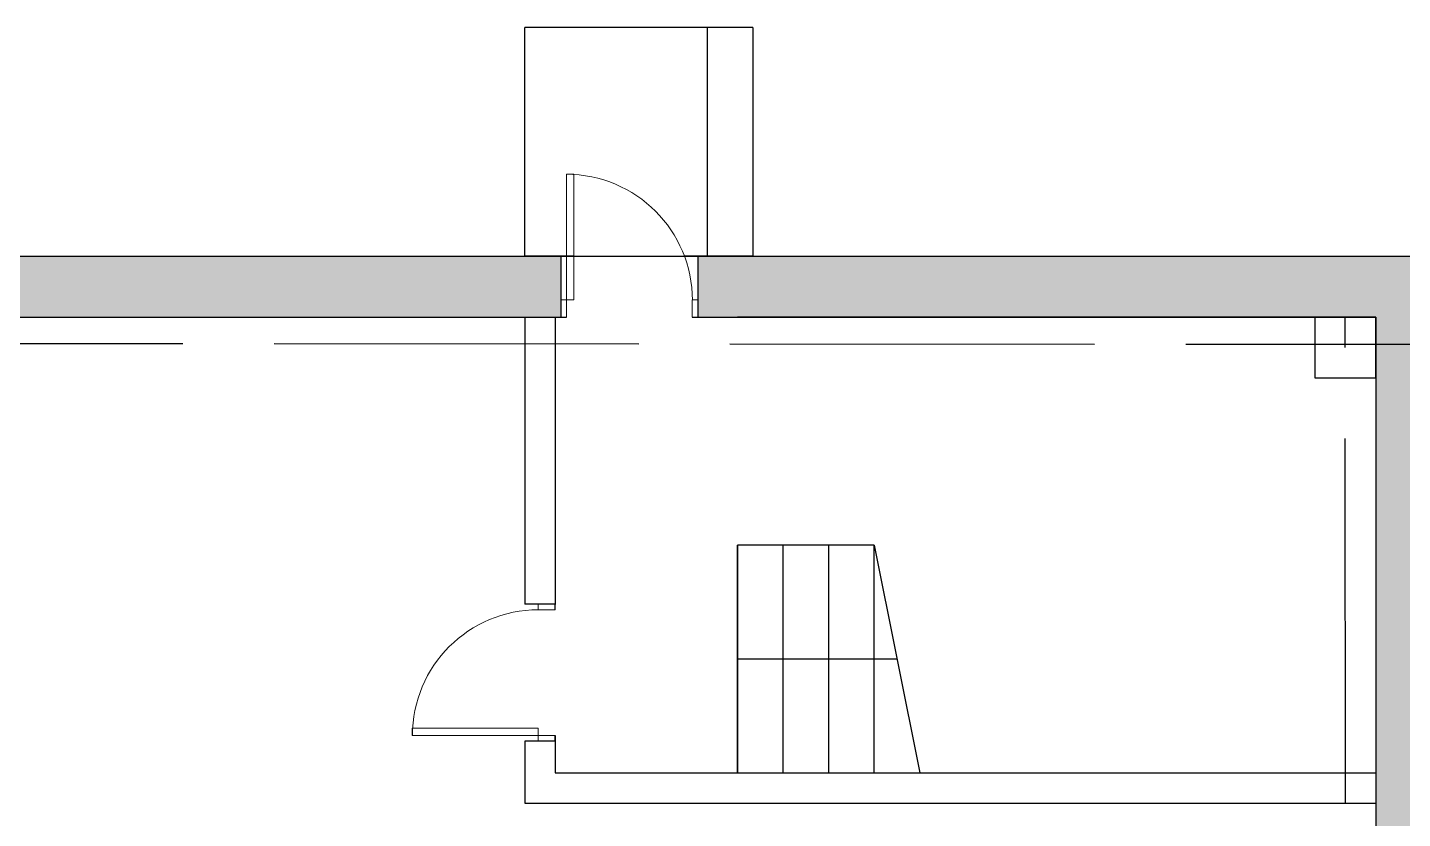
# Model space of a CAD drawing. Header units: millimetres. Extents: x -1544140 to 7445918, y -1294905 to 2019878.
# Drawn here: x 126725 to 135774, y 262407 to 267613 of the extents above; entities that cross this region are included whole.
import ezdxf

# ---------------------------------------------------------------- set-up
doc = ezdxf.new("R2010")
doc.units = ezdxf.units.MM
doc.header["$MEASUREMENT"] = 0
doc.linetypes.add('ACAD_ISO02W100', pattern=[15, 12, -3])
doc.layers.add('JA_Building Outline', color=7, linetype='Continuous', lineweight=5)

msp = doc.modelspace()

# ---------------------------------------------------------------- hatches: boundary and pattern name
at = {"true_color": 0x636466, "transparency": 33554687}
h = msp.add_hatch(color=251, dxfattribs=at)
h.dxf.hatch_style = 1
h.paths.add_polyline_path([(147385.5, 230107.1), (141380.1, 230107.1), (141379.9, 229707.1), (147385.4, 229707.1)])
h.paths.add_polyline_path([(153369.4, 230107.1), (147385.5, 230107.1), (147385.4, 229707.1), (153369.1, 229707.1)])
h.paths.add_polyline_path([(159397.7, 230107.1), (153369.4, 230107.1), (153369.1, 229707.1), (159397.7, 229707.1)])
h.paths.add_polyline_path([(165397.7, 230107.1), (159397.7, 230107.1), (159397.7, 229707.1), (165397.7, 229707.1)])
h.paths.add_polyline_path([(171397.7, 230107.1), (165397.7, 230107.1), (165397.7, 229707.1), (171397.7, 229707.1)])
h.paths.add_polyline_path([(165397.7, 208307.1), (159597.7, 208307.1), (159597.7, 196707.1), (165397.7, 196707.1), (165397.7, 197107.1), (159997.7, 197107.1), (159997.7, 207907.1), (165397.7, 207907.1)])
h.paths.add_polyline_path([(171397.7, 208307.1), (165397.7, 208307.1), (165397.7, 207907.1), (171397.7, 207907.1)])
h.paths.add_polyline_path([(165397.7, 163307.1), (153316, 163307.1), (153315.7, 162907.1), (165397.7, 162907.1)])
h.paths.add_polyline_path([(153197.7, 184307.1), (147369.8, 184307.1), (147369.7, 183907.1), (152797.7, 183907.1), (152797.7, 162907.1), (153315.7, 162907.1), (153316, 163307.1), (153197.7, 163307.1)])
h.paths.add_polyline_path([(147369.8, 184307.1), (142575.3, 184307.1), (142575.3, 183907.1), (147369.7, 183907.1)])
h.paths.add_polyline_path([(165997.7, 190959.2), (165597.7, 190959.2), (165597.7, 163307.1), (165397.7, 163307.1), (165397.7, 162907.1), (165997.7, 162907.1)])
h.paths.add_polyline_path([(165597.7, 191859.2), (165997.7, 191859.2), (165997.7, 197107.1), (165397.7, 197107.1), (165397.7, 196707.1), (165597.7, 196707.1)])
h.paths.add_polyline_path([(180461.7, 229707.1), (180461.7, 230107.1), (171397.7, 230107.1), (171397.7, 229707.1)])
h.paths.add_polyline_path([(181361.7, 230107.1), (181361.7, 229707.1), (183597.7, 229707.1), (183597.7, 208307.1), (171397.7, 208307.1), (171397.7, 207907.1), (183997.7, 207907.1), (183997.7, 230107.1)])
h.paths.add_polyline_path([(131135.5, 266107.1), (131135.5, 265707.1), (135597.7, 265707.1), (135597.8, 229707.1), (141379.9, 229707.1), (141380.1, 230107.1), (135997.8, 230107.1), (135997.7, 266107.1)])
h.paths.add_polyline_path([(130235.5, 265707.1), (130235.5, 266107.1), (113797.7, 266107.1), (113797.7, 229462.1), (114197.7, 229462.4), (114197.7, 265707.1)])

# ---------------------------------------------------------------- linework, layer by layer
at = {"color": 18, "true_color": 0x000000}
for p, q in [((129997.6, 266107.1), (129997.6, 267613.1)), ((131497.6, 267613.1), (129997.6, 267613.1)), ((131197.6, 267613.1), (131197.6, 266107.1)), ((131497.6, 267613.1), (131497.6, 266107.1)), ((130322.7, 266107.1), (129997.6, 266107.1)), ((131497.6, 266107.1), (131050.2, 266107.1)), ((130235.5, 265707.1), (130271.5, 265707.1)), ((131099.8, 265707.1), (131135.5, 265707.1))]:
    msp.add_line(p, q, dxfattribs=at)
for p, q in [((130235.5, 266107.1), (130235.5, 265707.1)), ((131135.5, 266107.1), (131135.5, 265707.1)), ((129997.7, 265707.1), (129998.4, 263816.8)), ((130197.7, 265707.1), (130197.7, 263816.5)), ((135597.7, 265707.1), (131397.7, 265707.1)), ((131397.7, 262707.1), (131397.7, 264207.1)), ((132297.7, 264207.1), (131397.7, 264207.1)), ((131397.7, 264207.1), (131397.7, 262707.1)), ((131697.7, 262707.1), (131697.7, 264207.1)), ((131997.7, 262707.1), (131997.7, 264207.1)), ((132297.7, 262707.1), (132297.7, 264207.1)), ((132297.7, 264207.1), (132597.7, 262707.1)), ((131397.7, 263457.1), (132447.7, 263457.1)), ((129997.7, 262916.5), (129997.7, 262507.1)), ((130197.7, 262952.6), (130197.7, 262707.1)), ((130197.7, 262707.1), (131213.7, 262707.1)), ((131213.7, 262707.1), (135597.7, 262707.1)), ((129997.7, 262507.1), (131191.3, 262507.1)), ((131191.3, 262507.1), (135597.7, 262507.1))]:
    msp.add_line(p, q)
at = {"color": 9, "linetype": 'ACAD_ISO02W100', "ltscale": 200, "true_color": 0xc4c4c5}
for p, q in [((135397.9, 184507.1), (135397.7, 265707.1)), ((74347.7, 265557.1), (183397.7, 265507.1))]:
    msp.add_line(p, q, dxfattribs=at)
at = {"color": 7}
for p, q in [((130197.7, 263816.9), (129998.4, 263816.8)), ((130197.7, 263780.8), (130197.7, 263816.5)), ((130197.7, 262916.5), (129997.7, 262916.5)), ((130197.7, 262916.5), (130197.7, 262952.6))]:
    msp.add_line(p, q, dxfattribs=at)
for points in [[(105197.7, 183907.1), (89797.7, 183907.1), (89797.7, 197107.1), (119797.7, 197107.1), (119797.7, 207907.1), (114597.7, 207907.1), (113797.7, 207907.1), (113797.7, 266107.1), (135997.7, 266107.1), (135997.8, 230107.1), (180461.7, 230107.1)], [(114727, 208307.1), (114597.7, 208307.1), (114197.7, 208307.1), (114197.7, 265707.1), (130235.2, 265707.1)], [(131135.5, 265707.1), (135597.7, 265707.1), (135597.8, 229507.1), (135597.8, 229707.1), (180461.7, 229707.1)]]:
    msp.add_lwpolyline(points)
msp.add_lwpolyline([(135197.7, 265307.1), (135597.7, 265307.1), (135597.7, 265707.1), (135197.7, 265707.1)], close=True)
at = {"layer": 'JA_Building Outline', "color": 18, "lineweight": 0, "true_color": 0x000000}
for p, q in [((130235.2, 265707.1), (130235.2, 265819.7)), ((130271.5, 265819.7), (130235.5, 265819.7)), ((130235.5, 265819.7), (130235.5, 265707.1)), ((130271.5, 265707.1), (130271.5, 265819.7)), ((131135.8, 265819.7), (131099.8, 265819.7)), ((131099.8, 265819.7), (131099.8, 265707.1)), ((131135.8, 265707.1), (131135.8, 265819.7)), ((130235.5, 265707.1), (130271.5, 265707.1)), ((131099.8, 265707.1), (131135.8, 265707.1))]:
    msp.add_line(p, q, dxfattribs=at)
at = {"layer": 'JA_Building Outline', "color": 18, "lineweight": 5, "true_color": 0x000000}
for p, q in [((130271.5, 265819.7), (130271.5, 265707.1)), ((131099.8, 265819.7), (131099.8, 265707.1))]:
    msp.add_line(p, q, dxfattribs=at)
at = {"layer": 'JA_Building Outline', "color": 7, "lineweight": 0}
for p, q in [((130197.7, 263816.9), (130085.2, 263816.9)), ((130085.2, 263816.9), (130085.2, 263780.8)), ((130197.7, 263780.8), (130197.7, 263816.9)), ((130085.2, 263780.8), (130197.7, 263780.8)), ((130197.7, 262952.6), (130085.2, 262952.6)), ((130085.2, 262952.6), (130085.2, 262916.5)), ((130085.2, 262916.5), (130197.7, 262916.5)), ((130197.7, 262916.5), (130197.7, 262952.6))]:
    msp.add_line(p, q, dxfattribs=at)
at = {"layer": 'JA_Building Outline', "color": 7, "lineweight": 5}
for p, q in [((130085.2, 263780.8), (130197.7, 263780.8)), ((130085.2, 262952.6), (130197.7, 262952.6))]:
    msp.add_line(p, q, dxfattribs=at)
at = {"layer": 'JA_Building Outline', "color": 18, "lineweight": 5, "true_color": 0x000000}
msp.add_lwpolyline([(130271.5, 265819.7), (130271.5, 266648), (130320.7, 266648), (130320.7, 265819.7)], close=True, dxfattribs=at)
at = {"layer": 'JA_Building Outline', "color": 7, "lineweight": 5}
msp.add_lwpolyline([(130085.2, 262952.6), (129256.9, 262952.6), (129256.9, 263001.8), (130085.2, 263001.8)], close=True, dxfattribs=at)
at = {"layer": 'JA_Building Outline', "color": 18, "lineweight": 5, "true_color": 0x000000}
msp.add_arc((130270.9, 265817.6), 829.5, 0, 90, dxfattribs=at)
at = {"layer": 'JA_Building Outline', "color": 7, "lineweight": 5}
msp.add_arc((130087.3, 262951.9), 829.5, 90, 180, dxfattribs=at)

doc.saveas('drawing.dxf')
